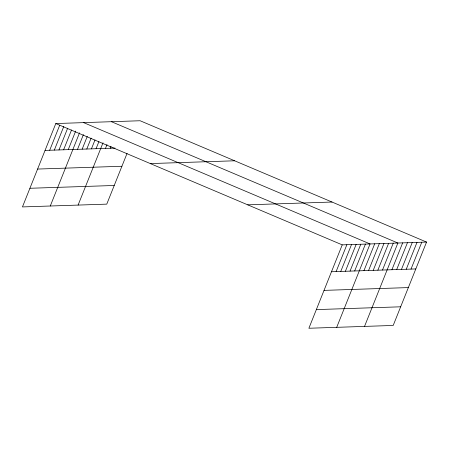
<?xml version="1.0" encoding="UTF-8"?>
<svg xmlns="http://www.w3.org/2000/svg" width="449" height="449" viewBox="0 0 449 449"><rect width="100%" height="100%" fill="white"/><g stroke="black" fill="none" stroke-linecap="round" stroke-linejoin="round"><path stroke-width="0.67" d="M426.55 242.073L342.233 244.868L308.884 328.253L393.201 325.452L426.55 242.073L140.116 120.747L55.799 123.548L22.45 206.927L106.767 204.132L127.056 153.401M49.693 150.258L59.672 125.31M54.329 150.101L63.797 126.438M58.971 149.949L67.664 128.201M63.606 149.792L71.537 129.963M68.242 149.64L75.662 131.091M50.277 206.007L79.535 132.853M77.52 149.332L83.402 134.621M82.156 149.18L87.274 136.384M86.792 149.023L91.141 138.152M91.428 148.872L95.014 139.914M96.069 148.714L98.881 141.682M78.098 205.081L103.006 142.804M105.481 148.406L107.019 144.567M110.263 148.249L111.026 146.329M336.127 271.578L346.869 244.716M340.763 271.426L351.511 244.559M345.399 271.269L356.147 244.408M350.04 271.117L360.783 244.25M354.676 270.966L365.419 244.099M336.705 327.327L370.06 243.947L83.626 122.622M363.948 270.657L374.696 243.79M368.59 270.5L379.332 243.639M373.226 270.349L383.968 243.481M377.862 270.191L388.61 243.33M382.503 270.04L393.245 243.178M364.532 326.406L397.881 243.021L111.447 121.701M391.915 269.726L402.663 242.864M396.692 269.568L407.439 242.707M401.473 269.411L412.216 242.544M406.25 269.254L416.992 242.387M411.026 269.091L421.774 242.23M45.057 150.409L115.039 148.086M150.325 163.582L234.642 160.787M37.598 169.06L121.909 166.265M29.909 188.277L114.226 185.482M247.713 204.834L332.024 202.033M331.491 271.735L415.808 268.934M324.032 290.385L408.343 287.584M316.343 309.602L400.66 306.802M55.799 123.548L342.233 244.868"/></g></svg>
